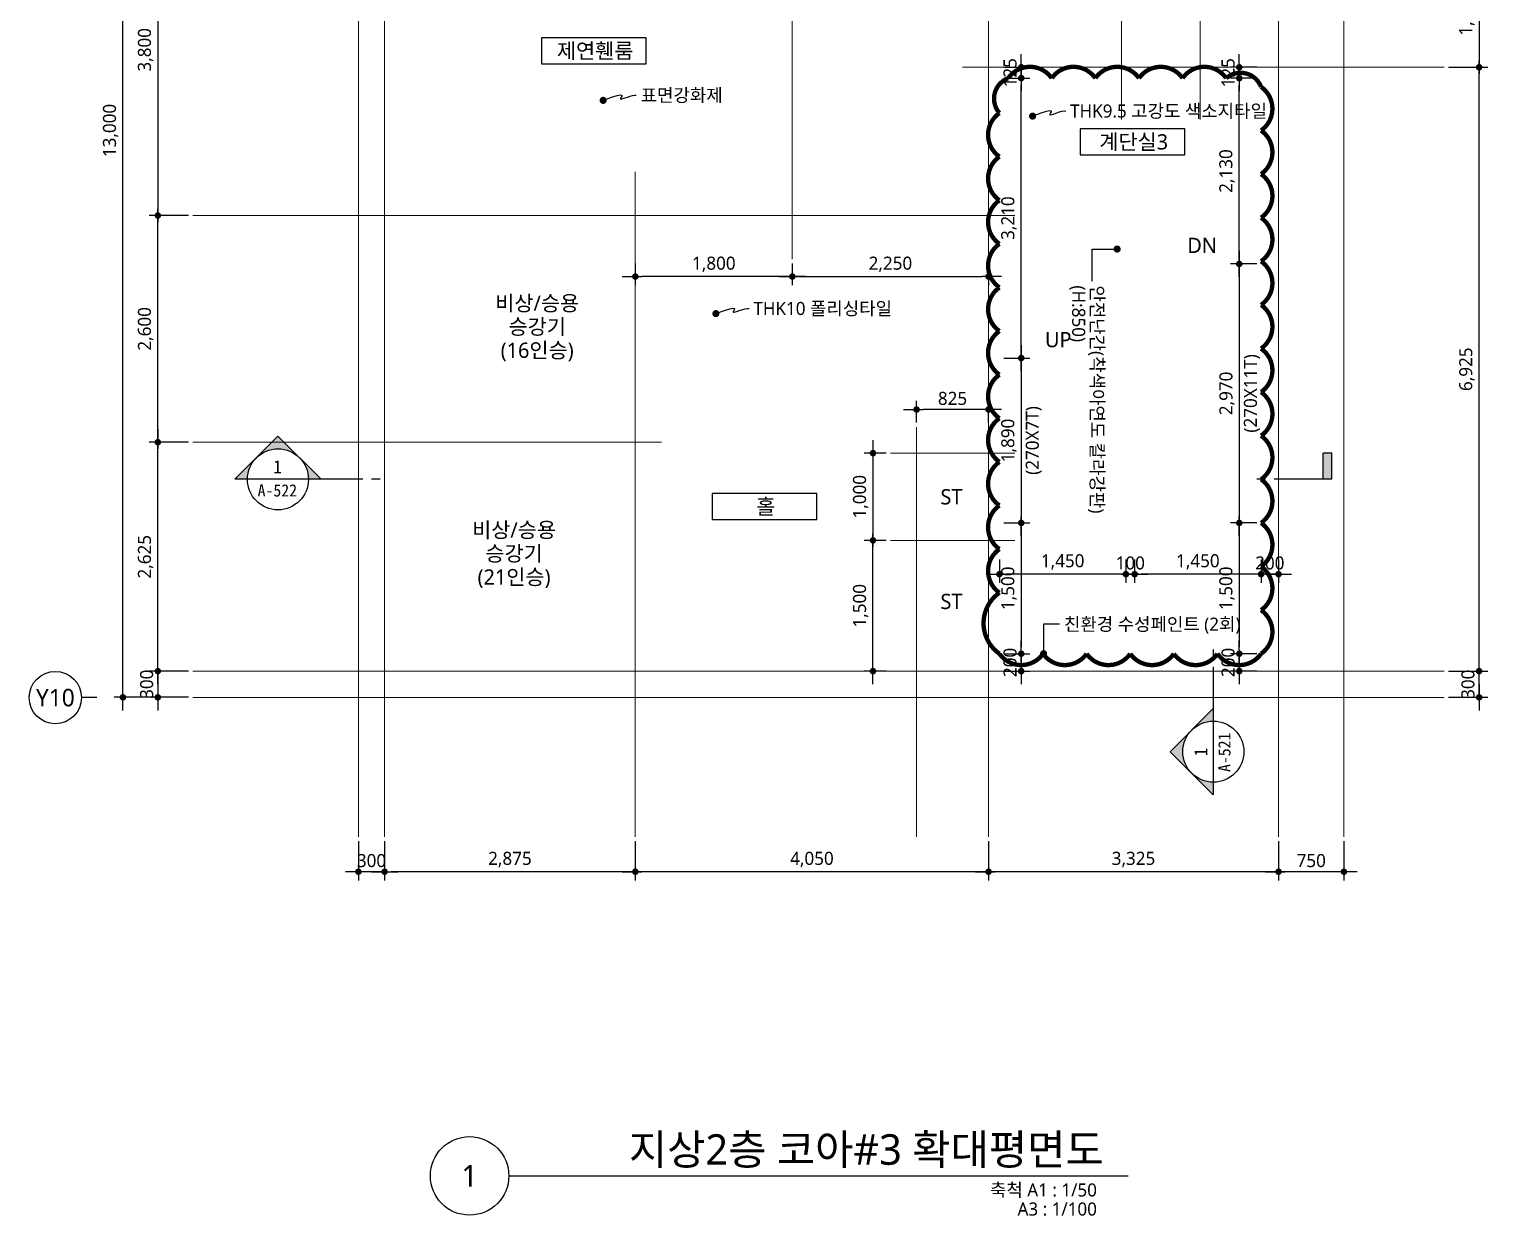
# Model space of a CAD drawing. Header units: millimetres. Extents: x 1424731 to 1631737, y 707248 to 849681.
# Drawn here: x 1508731 to 1525456, y 788748 to 802356 of the extents above; entities that cross this region are included whole.
import ezdxf
from ezdxf.enums import TextEntityAlignment as Align

# ---------------------------------------------------------------- set-up
doc = ezdxf.new("R2010")
doc.units = ezdxf.units.MM
doc.header["$MEASUREMENT"] = 0
doc.linetypes.add('CEN', pattern=[62, 60, -1, 0, -1])
doc.layers.get('0').update_dxf_attribs({"linetype": 'CONTINUOUS'})
for name, color, linetype, lineweight in [('A-AXIS-BUBL', 7, 'CONTINUOUS', 25), ('A-CNTL', 1, 'CEN', 15), ('A-DIMS', 7, 'CONTINUOUS', 25), ('A-MKXS-LEAD', 7, 'CONTINUOUS', 25), ('A-MKXS-MAK1', 3, 'CONTINUOUS', 25), ('A-MKXS-TEXT1', 3, 'CONTINUOUS', 25), ('A-MKXS-TEXT2', 7, 'CONTINUOUS', 25), ('A-MKXX-NAME', 3, 'CONTINUOUS', 25), ('A-MKXX-SYMB', 7, 'CONTINUOUS', 25), ('A-XXXX-SYMB', 7, 'CONTINUOUS', 25), ('A-XXXX-TXT1', 3, 'CONTINUOUS', 25), ('A-XXXX-TXT2', 3, 'CONTINUOUS', 25), ('REV-202205', 20, 'CONTINUOUS', 25)]:
    doc.layers.add(name, color=color, linetype=linetype, lineweight=lineweight)
doc.styles.add('HY울릉도L', font='')
doc.styles.add('돋움체', font='')
doc.styles.add('맑은고딕', font='malgun.ttf')
doc.styles.get('HY울릉도L').set_extended_font_data('HYwulM')
doc.styles.get('돋움체').set_extended_font_data('DotumChe')
doc.dimstyles.new('CDIM', dxfattribs={"dimtxt": 3, "dimasz": 1.5, "dimexe": 2, "dimexo": 1, "dimgap": 1, "dimtad": 1, "dimdec": 0, "dimrnd": 0.5, "dimzin": 0, "dimdsep": 32, "dimlunit": 6, "dimtxsty": 'HY울릉도L', "dimblk1": '_CIDOT', "dimblk2": '_CIDOT', "dimsah": 1, "dimcen": 5.5, "dimclrd": 2, "dimclre": 2, "dimclrt": 7, "dimadec": 0, "dimazin": 0, "dimtfac": 1, "dimtdec": 0, "dimtix": 1, "dimtmove": 2, "dimatfit": 1, "dimldrblk": '_CIDOT', "dimfxl": 1, "dimtolj": 1, "dimtzin": 0, "dimlwd": -1, "dimarcsym": 0})

# ---------------------------------------------------------------- blocks, each defined once
blk = doc.blocks.new('비상승용승강기16인승')
at = {"layer": 'A-MKXX-NAME', "style": '맑은고딕'}
for s, p in [('비상/승용', (0, 270)), ('승강기', (0, 0)), ('(16인승)', (0, -270))]:
    blk.add_text(s, height=175, dxfattribs=at).set_placement(p, align=Align.MIDDLE_CENTER)
blk = doc.blocks.new('_CIDOT')
at = {"color": 0, "linetype": 'ByBlock'}
blk.add_line((2, 0), (-1, 0), dxfattribs=at)
at = {"color": 0, "linetype": 'ByBlock', "const_width": 0.5}
blk.add_lwpolyline([(-0.25, 0, 1), (0.25, 0, 1)], format="xyb", close=True, dxfattribs=at)
blk = doc.blocks.new('*D363')
at = {"layer": 'A-DIMS', "lineweight": -2, "transparency": 16777216}
for p, q in [((1510556, 797619), (1510106, 797619)), ((1510556, 794994), (1510106, 794994))]:
    blk.add_line(p, q, dxfattribs=at)
at = {"layer": 'A-DIMS', "transparency": 16777216}
blk.add_line((1510206, 795069), (1510206, 797544), dxfattribs=at)
at = {"layer": 'A-DIMS', "transparency": 16777216, "xscale": 75, "yscale": 75, "zscale": 75}
for p, rotation in [((1510206, 797619), 90), ((1510206, 794994), 270)]:
    blk.add_blockref('_CIDOT', p, dxfattribs=dict(at, rotation=rotation))
at = {"layer": 'A-DIMS', "color": 3, "transparency": 16777216, "insert": (1510066, 796306), "char_height": 150, "attachment_point": 5, "rotation": 90, "style": '맑은고딕'}
blk.add_mtext('\\A1;2,625', dxfattribs=at)
blk = doc.blocks.new('*D364')
at = {"layer": 'A-DIMS', "lineweight": -2, "transparency": 16777216}
for p, q in [((1510556, 807694), (1509706, 807694)), ((1510556, 794694), (1509706, 794694))]:
    blk.add_line(p, q, dxfattribs=at)
at = {"layer": 'A-DIMS', "transparency": 16777216}
blk.add_line((1509806, 794769), (1509806, 807619), dxfattribs=at)
at = {"layer": 'A-DIMS', "transparency": 16777216, "xscale": 75, "yscale": 75, "zscale": 75}
for p, rotation in [((1509806, 807694), 90), ((1509806, 794694), 270)]:
    blk.add_blockref('_CIDOT', p, dxfattribs=dict(at, rotation=rotation))
at = {"layer": 'A-DIMS', "color": 3, "transparency": 16777216, "insert": (1509665, 801194), "char_height": 150, "attachment_point": 5, "rotation": 90, "style": '맑은고딕'}
blk.add_mtext('\\A1;13,000', dxfattribs=at)
blk = doc.blocks.new('*D365')
at = {"layer": 'A-DIMS', "lineweight": -2, "transparency": 16777216}
for p, q in [((1510556, 800219), (1510106, 800219)), ((1510556, 797619), (1510106, 797619))]:
    blk.add_line(p, q, dxfattribs=at)
at = {"layer": 'A-DIMS', "transparency": 16777216}
blk.add_line((1510206, 797694), (1510206, 800144), dxfattribs=at)
at = {"layer": 'A-DIMS', "transparency": 16777216, "xscale": 75, "yscale": 75, "zscale": 75}
for p, rotation in [((1510206, 800219), 90), ((1510206, 797619), 270)]:
    blk.add_blockref('_CIDOT', p, dxfattribs=dict(at, rotation=rotation))
at = {"layer": 'A-DIMS', "color": 3, "transparency": 16777216, "insert": (1510066, 798919), "char_height": 150, "attachment_point": 5, "rotation": 90, "style": '맑은고딕'}
blk.add_mtext('\\A1;2,600', dxfattribs=at)
blk = doc.blocks.new('*D366')
at = {"layer": 'A-DIMS', "transparency": 16777216}
for p, q in [((1525356, 795069), (1525356, 795144)), ((1525356, 794694), (1525356, 794994)), ((1525356, 794619), (1525356, 794544))]:
    blk.add_line(p, q, dxfattribs=at)
at = {"layer": 'A-DIMS', "lineweight": -2, "transparency": 16777216}
for p, q in [((1525006, 794994), (1525456, 794994)), ((1525006, 794694), (1525456, 794694))]:
    blk.add_line(p, q, dxfattribs=at)
at = {"layer": 'A-DIMS', "transparency": 16777216, "xscale": 75, "yscale": 75, "zscale": 75}
for p, rotation in [((1525356, 794994), 270), ((1525356, 794694), 90)]:
    blk.add_blockref('_CIDOT', p, dxfattribs=dict(at, rotation=rotation))
at = {"layer": 'A-DIMS', "color": 3, "transparency": 16777216, "insert": (1525228, 794844), "char_height": 150, "attachment_point": 5, "rotation": 90, "style": '맑은고딕'}
blk.add_mtext('\\A1;300', dxfattribs=at)
blk = doc.blocks.new('*D367')
at = {"layer": 'A-DIMS', "lineweight": -2, "transparency": 16777216}
for p, q in [((1525006, 801919), (1525456, 801919)), ((1525006, 794994), (1525456, 794994))]:
    blk.add_line(p, q, dxfattribs=at)
at = {"layer": 'A-DIMS', "transparency": 16777216}
blk.add_line((1525356, 795069), (1525356, 801844), dxfattribs=at)
at = {"layer": 'A-DIMS', "transparency": 16777216, "xscale": 75, "yscale": 75, "zscale": 75}
for p, rotation in [((1525356, 801919), 90), ((1525356, 794994), 270)]:
    blk.add_blockref('_CIDOT', p, dxfattribs=dict(at, rotation=rotation))
at = {"layer": 'A-DIMS', "color": 3, "transparency": 16777216, "insert": (1525216, 798456), "char_height": 150, "attachment_point": 5, "rotation": 90, "style": '맑은고딕'}
blk.add_mtext('\\A1;6,925', dxfattribs=at)
blk = doc.blocks.new('*D369')
at = {"layer": 'A-DIMS', "lineweight": -2, "transparency": 16777216}
for p, q in [((1512506, 793044), (1512506, 792594)), ((1512806, 793044), (1512806, 792594))]:
    blk.add_line(p, q, dxfattribs=at)
at = {"layer": 'A-DIMS', "transparency": 16777216}
for p, q in [((1512431, 792694), (1512356, 792694)), ((1512806, 792694), (1512506, 792694)), ((1512881, 792694), (1512956, 792694))]:
    blk.add_line(p, q, dxfattribs=at)
at = {"layer": 'A-DIMS', "transparency": 16777216, "xscale": 75, "yscale": 75, "zscale": 75}
blk.add_blockref('_CIDOT', (1512506, 792694), dxfattribs=at)
at = {"layer": 'A-DIMS', "transparency": 16777216, "xscale": 75, "yscale": 75, "zscale": 75, "rotation": 180}
blk.add_blockref('_CIDOT', (1512806, 792694), dxfattribs=at)
at = {"layer": 'A-DIMS', "color": 3, "transparency": 16777216, "insert": (1512656, 792821), "char_height": 150, "attachment_point": 5, "style": '맑은고딕'}
blk.add_mtext('\\A1;300', dxfattribs=at)
blk = doc.blocks.new('*D370')
at = {"layer": 'A-DIMS', "lineweight": -2, "transparency": 16777216}
for p, q in [((1512806, 793044), (1512806, 792594)), ((1515681, 793044), (1515681, 792594))]:
    blk.add_line(p, q, dxfattribs=at)
at = {"layer": 'A-DIMS', "transparency": 16777216}
blk.add_line((1515606, 792694), (1512881, 792694), dxfattribs=at)
at = {"layer": 'A-DIMS', "transparency": 16777216, "xscale": 75, "yscale": 75, "zscale": 75, "rotation": 180}
blk.add_blockref('_CIDOT', (1512806, 792694), dxfattribs=at)
at = {"layer": 'A-DIMS', "transparency": 16777216, "xscale": 75, "yscale": 75, "zscale": 75}
blk.add_blockref('_CIDOT', (1515681, 792694), dxfattribs=at)
at = {"layer": 'A-DIMS', "color": 3, "transparency": 16777216, "insert": (1514243, 792834), "char_height": 150, "attachment_point": 5, "style": '맑은고딕'}
blk.add_mtext('\\A1;2,875', dxfattribs=at)
blk = doc.blocks.new('*D371')
at = {"layer": 'A-DIMS', "lineweight": -2, "transparency": 16777216}
for p, q in [((1515681, 793044), (1515681, 792594)), ((1519731, 793044), (1519731, 792594))]:
    blk.add_line(p, q, dxfattribs=at)
at = {"layer": 'A-DIMS', "transparency": 16777216}
blk.add_line((1519656, 792694), (1515756, 792694), dxfattribs=at)
at = {"layer": 'A-DIMS', "transparency": 16777216, "xscale": 75, "yscale": 75, "zscale": 75, "rotation": 180}
blk.add_blockref('_CIDOT', (1515681, 792694), dxfattribs=at)
at = {"layer": 'A-DIMS', "transparency": 16777216, "xscale": 75, "yscale": 75, "zscale": 75}
blk.add_blockref('_CIDOT', (1519731, 792694), dxfattribs=at)
at = {"layer": 'A-DIMS', "color": 3, "transparency": 16777216, "insert": (1517706, 792834), "char_height": 150, "attachment_point": 5, "style": '맑은고딕'}
blk.add_mtext('\\A1;4,050', dxfattribs=at)
blk = doc.blocks.new('*D372')
at = {"layer": 'A-DIMS', "lineweight": -2, "transparency": 16777216}
for p, q in [((1519731, 793044), (1519731, 792594)), ((1523056, 793044), (1523056, 792594))]:
    blk.add_line(p, q, dxfattribs=at)
at = {"layer": 'A-DIMS', "transparency": 16777216}
blk.add_line((1522981, 792694), (1519806, 792694), dxfattribs=at)
at = {"layer": 'A-DIMS', "transparency": 16777216, "xscale": 75, "yscale": 75, "zscale": 75, "rotation": 180}
blk.add_blockref('_CIDOT', (1519731, 792694), dxfattribs=at)
at = {"layer": 'A-DIMS', "transparency": 16777216, "xscale": 75, "yscale": 75, "zscale": 75}
blk.add_blockref('_CIDOT', (1523056, 792694), dxfattribs=at)
at = {"layer": 'A-DIMS', "color": 3, "transparency": 16777216, "insert": (1521393, 792834), "char_height": 150, "attachment_point": 5, "style": '맑은고딕'}
blk.add_mtext('\\A1;3,325', dxfattribs=at)
blk = doc.blocks.new('*D373')
at = {"layer": 'A-DIMS', "lineweight": -2, "transparency": 16777216}
for p, q in [((1523056, 793044), (1523056, 792594)), ((1523806, 793044), (1523806, 792594))]:
    blk.add_line(p, q, dxfattribs=at)
at = {"layer": 'A-DIMS', "transparency": 16777216}
blk.add_line((1523731, 792694), (1523131, 792694), dxfattribs=at)
at = {"layer": 'A-DIMS', "transparency": 16777216, "xscale": 75, "yscale": 75, "zscale": 75, "rotation": 180}
blk.add_blockref('_CIDOT', (1523056, 792694), dxfattribs=at)
at = {"layer": 'A-DIMS', "transparency": 16777216, "xscale": 75, "yscale": 75, "zscale": 75}
blk.add_blockref('_CIDOT', (1523806, 792694), dxfattribs=at)
at = {"layer": 'A-DIMS', "color": 3, "transparency": 16777216, "insert": (1523431, 792821), "char_height": 150, "attachment_point": 5, "style": '맑은고딕'}
blk.add_mtext('\\A1;750', dxfattribs=at)
blk = doc.blocks.new('*D374')
at = {"layer": 'A-DIMS', "lineweight": -2, "transparency": 16777216}
for p, q in [((1510556, 804019), (1510106, 804019)), ((1510556, 800219), (1510106, 800219))]:
    blk.add_line(p, q, dxfattribs=at)
at = {"layer": 'A-DIMS', "transparency": 16777216}
blk.add_line((1510206, 803944), (1510206, 800294), dxfattribs=at)
at = {"layer": 'A-DIMS', "transparency": 16777216, "xscale": 75, "yscale": 75, "zscale": 75}
for p, rotation in [((1510206, 804019), 90), ((1510206, 800219), 270)]:
    blk.add_blockref('_CIDOT', p, dxfattribs=dict(at, rotation=rotation))
at = {"layer": 'A-DIMS', "color": 3, "transparency": 16777216, "insert": (1510066, 802119), "char_height": 150, "attachment_point": 5, "rotation": 90, "style": '맑은고딕'}
blk.add_mtext('\\A1;3,800', dxfattribs=at)
blk = doc.blocks.new('*D377')
at = {"layer": 'A-DIMS', "lineweight": -2, "transparency": 16777216}
for p, q in [((1518556, 796494), (1518306, 796494)), ((1518556, 794994), (1518306, 794994))]:
    blk.add_line(p, q, dxfattribs=at)
at = {"layer": 'A-DIMS', "transparency": 16777216}
blk.add_line((1518406, 795069), (1518406, 796419), dxfattribs=at)
at = {"layer": 'A-DIMS', "transparency": 16777216, "xscale": 75, "yscale": 75, "zscale": 75}
for p, rotation in [((1518406, 796494), 90), ((1518406, 794994), 270)]:
    blk.add_blockref('_CIDOT', p, dxfattribs=dict(at, rotation=rotation))
at = {"layer": 'A-DIMS', "color": 3, "transparency": 16777216, "insert": (1518265, 795744), "char_height": 150, "attachment_point": 5, "rotation": 90, "style": '맑은고딕'}
blk.add_mtext('\\A1;1,500', dxfattribs=at)
blk = doc.blocks.new('*D378')
at = {"layer": 'A-DIMS', "lineweight": -2, "transparency": 16777216}
for p, q in [((1518556, 797494), (1518306, 797494)), ((1518556, 796494), (1518306, 796494))]:
    blk.add_line(p, q, dxfattribs=at)
at = {"layer": 'A-DIMS', "transparency": 16777216}
blk.add_line((1518406, 797419), (1518406, 796569), dxfattribs=at)
at = {"layer": 'A-DIMS', "transparency": 16777216, "xscale": 75, "yscale": 75, "zscale": 75}
for p, rotation in [((1518406, 797494), 90), ((1518406, 796494), 270)]:
    blk.add_blockref('_CIDOT', p, dxfattribs=dict(at, rotation=rotation))
at = {"layer": 'A-DIMS', "color": 3, "transparency": 16777216, "insert": (1518265, 796994), "char_height": 150, "attachment_point": 5, "rotation": 90, "style": '맑은고딕'}
blk.add_mtext('\\A1;1,000', dxfattribs=at)
blk = doc.blocks.new('*D379')
at = {"layer": 'A-DIMS', "lineweight": -2, "transparency": 16777216}
for p, q in [((1518906, 797844), (1518906, 798094)), ((1519731, 797844), (1519731, 798094))]:
    blk.add_line(p, q, dxfattribs=at)
at = {"layer": 'A-DIMS', "transparency": 16777216}
blk.add_line((1519656, 797994), (1518981, 797994), dxfattribs=at)
at = {"layer": 'A-DIMS', "transparency": 16777216, "xscale": 75, "yscale": 75, "zscale": 75, "rotation": 180}
blk.add_blockref('_CIDOT', (1518906, 797994), dxfattribs=at)
at = {"layer": 'A-DIMS', "transparency": 16777216, "xscale": 75, "yscale": 75, "zscale": 75}
blk.add_blockref('_CIDOT', (1519731, 797994), dxfattribs=at)
at = {"layer": 'A-DIMS', "color": 3, "transparency": 16777216, "insert": (1519318, 798121), "char_height": 150, "attachment_point": 5, "style": '맑은고딕'}
blk.add_mtext('\\A1;825', dxfattribs=at)
blk = doc.blocks.new('*D409')
at = {"layer": 'A-DIMS', "lineweight": -2, "transparency": 16777216}
for p, q in [((1525006, 803144), (1525456, 803144)), ((1525006, 801919), (1525456, 801919))]:
    blk.add_line(p, q, dxfattribs=at)
at = {"layer": 'A-DIMS', "transparency": 16777216}
blk.add_line((1525356, 803069), (1525356, 801994), dxfattribs=at)
at = {"layer": 'A-DIMS', "transparency": 16777216, "xscale": 75, "yscale": 75, "zscale": 75}
for p, rotation in [((1525356, 803144), 90), ((1525356, 801919), 270)]:
    blk.add_blockref('_CIDOT', p, dxfattribs=dict(at, rotation=rotation))
at = {"layer": 'A-DIMS', "color": 3, "transparency": 16777216, "insert": (1525215, 802531), "char_height": 150, "attachment_point": 5, "rotation": 90, "style": '맑은고딕'}
blk.add_mtext('\\A1;1,225', dxfattribs=at)
blk = doc.blocks.new('CORE 3- 단면')
at = {"layer": 'A-MKXS-MAK1'}
for points in [[(9245, 14613), (9245, 14713), (9545, 14713), (9545, 14613)], [(10806, 4095), (10906, 4095), (10906, 3795), (10806, 3795)]]:
    blk.add_hatch(color=256, dxfattribs=at).paths.add_polyline_path(points)
h = blk.add_hatch(color=256, dxfattribs=at)
h.paths.add_polyline_path([(-1180, 4290), (-933, 4042, 0.414214), (-1428, 4042)])
h.paths.add_polyline_path([(-933, 4042), (-685, 3795), (-830, 3795, 0.198912)])
h.paths.add_polyline_path([(-1428, 4042, 0.198912), (-1530, 3795), (-1675, 3795)])
h = blk.add_hatch(color=256, dxfattribs=at)
h.paths.add_polyline_path([(9050, 672), (9297, 919, 0.414214), (9297, 424)])
h.paths.add_polyline_path([(9297, 919), (9545, 1167), (9545, 1022, 0.198912)])
h.paths.add_polyline_path([(9297, 424, 0.198912), (9545, 322), (9545, 177)])
for p, q in [((9245, 14713), (9245, 14613)), ((9545, 14613), (9245, 14613)), ((9545, 14713), (9545, 14050)), ((9545, 13950), (9545, 13850)), ((-1675, 3795), (-1180, 4290)), ((-685, 3795), (-1180, 4290)), ((10906, 4095), (10806, 4095)), ((10806, 3795), (10806, 4095)), ((10906, 3795), (10906, 4095)), ((-207, 3795), (-1675, 3795)), ((-7, 3795), (-107, 3795)), ((10143, 3795), (10043, 3795)), ((10906, 3795), (10243, 3795)), ((9545, 1845), (9545, 1745)), ((9545, 1645), (9545, 177)), ((9545, 1167), (9050, 672)), ((9545, 177), (9050, 672))]:
    blk.add_line(p, q, dxfattribs=at)
for centre in [(-1180, 3795), (9545, 672)]:
    blk.add_circle(centre, 350, dxfattribs=at)
at = {"layer": 'A-MKXS-TEXT2', "style": '돋움체'}
for s, height, p in [('1', 150, (-1184, 3939)), ('A-522', 140, (-1187, 3667))]:
    blk.add_text(s, height=height, dxfattribs=at).set_placement(p, align=Align.MIDDLE)
for s, height, p in [('A-521', 140, (9673, 665)), ('1', 150, (9401, 668))]:
    blk.add_text(s, height=height, rotation=90, dxfattribs=at).set_placement(p, align=Align.MIDDLE)
blk = doc.blocks.new('*D807')
at = {"layer": 'A-DIMS', "lineweight": -2, "transparency": 16777216}
for p, q in [((1519906, 801794), (1520206, 801794)), ((1519906, 798584), (1520206, 798584))]:
    blk.add_line(p, q, dxfattribs=at)
at = {"layer": 'A-DIMS', "transparency": 16777216}
blk.add_line((1520106, 798659), (1520106, 801719), dxfattribs=at)
at = {"layer": 'A-DIMS', "transparency": 16777216, "xscale": 75, "yscale": 75, "zscale": 75}
for p, rotation in [((1520106, 801794), 90), ((1520106, 798584), 270)]:
    blk.add_blockref('_CIDOT', p, dxfattribs=dict(at, rotation=rotation))
at = {"layer": 'A-DIMS', "color": 3, "transparency": 16777216, "insert": (1519965, 800189), "char_height": 150, "attachment_point": 5, "rotation": 90, "style": '맑은고딕'}
blk.add_mtext('\\A1;3,210', dxfattribs=at)
blk = doc.blocks.new('*D808')
at = {"layer": 'A-DIMS', "lineweight": -2, "transparency": 16777216}
for p, q in [((1519906, 798584), (1520206, 798584)), ((1519906, 796694), (1520206, 796694))]:
    blk.add_line(p, q, dxfattribs=at)
at = {"layer": 'A-DIMS', "transparency": 16777216}
blk.add_line((1520106, 798509), (1520106, 796769), dxfattribs=at)
at = {"layer": 'A-DIMS', "transparency": 16777216, "xscale": 75, "yscale": 75, "zscale": 75}
for p, rotation in [((1520106, 798584), 90), ((1520106, 796694), 270)]:
    blk.add_blockref('_CIDOT', p, dxfattribs=dict(at, rotation=rotation))
at = {"layer": 'A-DIMS', "color": 3, "transparency": 16777216, "char_height": 150, "attachment_point": 5, "rotation": 90, "style": '맑은고딕'}
for s, insert in [('\\A1;(270X7T)', (1520249, 797639)), ('\\A1;1,890', (1519965, 797639))]:
    blk.add_mtext(s, dxfattribs=dict(at, insert=insert))
blk = doc.blocks.new('*D809')
at = {"layer": 'A-DIMS', "lineweight": -2, "transparency": 16777216}
for p, q in [((1519906, 796694), (1520206, 796694)), ((1519906, 795194), (1520206, 795194))]:
    blk.add_line(p, q, dxfattribs=at)
at = {"layer": 'A-DIMS', "transparency": 16777216}
blk.add_line((1520106, 796619), (1520106, 795269), dxfattribs=at)
at = {"layer": 'A-DIMS', "transparency": 16777216, "xscale": 75, "yscale": 75, "zscale": 75}
for p, rotation in [((1520106, 796694), 90), ((1520106, 795194), 270)]:
    blk.add_blockref('_CIDOT', p, dxfattribs=dict(at, rotation=rotation))
at = {"layer": 'A-DIMS', "color": 3, "transparency": 16777216, "insert": (1519965, 795944), "char_height": 150, "attachment_point": 5, "rotation": 90, "style": '맑은고딕'}
blk.add_mtext('\\A1;1,500', dxfattribs=at)
blk = doc.blocks.new('*D810')
at = {"layer": 'A-DIMS', "transparency": 16777216}
for p, q in [((1520106, 801994), (1520106, 802069)), ((1520106, 801794), (1520106, 801919)), ((1520106, 801719), (1520106, 801644))]:
    blk.add_line(p, q, dxfattribs=at)
at = {"layer": 'A-DIMS', "lineweight": -2, "transparency": 16777216}
for p, q in [((1519906, 801919), (1520206, 801919)), ((1519906, 801794), (1520206, 801794))]:
    blk.add_line(p, q, dxfattribs=at)
at = {"layer": 'A-DIMS', "transparency": 16777216, "xscale": 75, "yscale": 75, "zscale": 75}
for p, rotation in [((1520106, 801919), 270), ((1520106, 801794), 90)]:
    blk.add_blockref('_CIDOT', p, dxfattribs=dict(at, rotation=rotation))
at = {"layer": 'A-DIMS', "color": 3, "transparency": 16777216, "insert": (1519978, 801856), "char_height": 150, "attachment_point": 5, "rotation": 90, "style": '맑은고딕'}
blk.add_mtext('\\A1;125', dxfattribs=at)
blk = doc.blocks.new('*D811')
at = {"layer": 'A-DIMS', "transparency": 16777216}
for p, q in [((1520106, 795269), (1520106, 795344)), ((1520106, 795194), (1520106, 794994)), ((1520106, 794919), (1520106, 794844))]:
    blk.add_line(p, q, dxfattribs=at)
at = {"layer": 'A-DIMS', "lineweight": -2, "transparency": 16777216}
for p, q in [((1519906, 795194), (1520206, 795194)), ((1519906, 794994), (1520206, 794994))]:
    blk.add_line(p, q, dxfattribs=at)
at = {"layer": 'A-DIMS', "transparency": 16777216, "xscale": 75, "yscale": 75, "zscale": 75}
for p, rotation in [((1520106, 795194), 270), ((1520106, 794994), 90)]:
    blk.add_blockref('_CIDOT', p, dxfattribs=dict(at, rotation=rotation))
at = {"layer": 'A-DIMS', "color": 3, "transparency": 16777216, "insert": (1519978, 795094), "char_height": 150, "attachment_point": 5, "rotation": 90, "style": '맑은고딕'}
blk.add_mtext('\\A1;200', dxfattribs=at)
blk = doc.blocks.new('*D812')
at = {"layer": 'A-DIMS', "lineweight": -2, "transparency": 16777216}
for p, q in [((1519856, 796274), (1519856, 796006)), ((1521306, 796274), (1521306, 796006))]:
    blk.add_line(p, q, dxfattribs=at)
at = {"layer": 'A-DIMS', "transparency": 16777216}
blk.add_line((1521231, 796106), (1519931, 796106), dxfattribs=at)
at = {"layer": 'A-DIMS', "transparency": 16777216, "xscale": 75, "yscale": 75, "zscale": 75, "rotation": 180}
blk.add_blockref('_CIDOT', (1519856, 796106), dxfattribs=at)
at = {"layer": 'A-DIMS', "transparency": 16777216, "xscale": 75, "yscale": 75, "zscale": 75}
blk.add_blockref('_CIDOT', (1521306, 796106), dxfattribs=at)
at = {"layer": 'A-DIMS', "color": 3, "transparency": 16777216, "insert": (1520581, 796247), "char_height": 150, "attachment_point": 5, "style": '맑은고딕'}
blk.add_mtext('\\A1;1,450', dxfattribs=at)
blk = doc.blocks.new('*D813')
at = {"layer": 'A-DIMS', "lineweight": -2, "transparency": 16777216}
for p, q in [((1522806, 799664), (1522506, 799664)), ((1522806, 796694), (1522506, 796694))]:
    blk.add_line(p, q, dxfattribs=at)
at = {"layer": 'A-DIMS', "transparency": 16777216}
blk.add_line((1522606, 799589), (1522606, 796769), dxfattribs=at)
at = {"layer": 'A-DIMS', "transparency": 16777216, "xscale": 75, "yscale": 75, "zscale": 75}
for p, rotation in [((1522606, 799664), 90), ((1522606, 796694), 270)]:
    blk.add_blockref('_CIDOT', p, dxfattribs=dict(at, rotation=rotation))
at = {"layer": 'A-DIMS', "color": 3, "transparency": 16777216, "char_height": 150, "attachment_point": 5, "rotation": 90, "style": '맑은고딕'}
for s, insert in [('\\A1;(270X11T)', (1522750, 798179)), ('\\A1;2,970', (1522466, 798179))]:
    blk.add_mtext(s, dxfattribs=dict(at, insert=insert))
blk = doc.blocks.new('*D814')
at = {"layer": 'A-DIMS', "lineweight": -2, "transparency": 16777216}
for p, q in [((1522806, 796694), (1522506, 796694)), ((1522806, 795194), (1522506, 795194))]:
    blk.add_line(p, q, dxfattribs=at)
at = {"layer": 'A-DIMS', "transparency": 16777216}
blk.add_line((1522606, 796619), (1522606, 795269), dxfattribs=at)
at = {"layer": 'A-DIMS', "transparency": 16777216, "xscale": 75, "yscale": 75, "zscale": 75}
for p, rotation in [((1522606, 796694), 90), ((1522606, 795194), 270)]:
    blk.add_blockref('_CIDOT', p, dxfattribs=dict(at, rotation=rotation))
at = {"layer": 'A-DIMS', "color": 3, "transparency": 16777216, "insert": (1522465, 795944), "char_height": 150, "attachment_point": 5, "rotation": 90, "style": '맑은고딕'}
blk.add_mtext('\\A1;1,500', dxfattribs=at)
blk = doc.blocks.new('*D815')
at = {"layer": 'A-DIMS', "transparency": 16777216}
for p, q in [((1522606, 795269), (1522606, 795344)), ((1522606, 795194), (1522606, 794994)), ((1522606, 794919), (1522606, 794844))]:
    blk.add_line(p, q, dxfattribs=at)
at = {"layer": 'A-DIMS', "lineweight": -2, "transparency": 16777216}
for p, q in [((1522806, 795194), (1522506, 795194)), ((1522806, 794994), (1522506, 794994))]:
    blk.add_line(p, q, dxfattribs=at)
at = {"layer": 'A-DIMS', "transparency": 16777216, "xscale": 75, "yscale": 75, "zscale": 75}
for p, rotation in [((1522606, 795194), 270), ((1522606, 794994), 90)]:
    blk.add_blockref('_CIDOT', p, dxfattribs=dict(at, rotation=rotation))
at = {"layer": 'A-DIMS', "color": 3, "transparency": 16777216, "insert": (1522478, 795094), "char_height": 150, "attachment_point": 5, "rotation": 90, "style": '맑은고딕'}
blk.add_mtext('\\A1;200', dxfattribs=at)
blk = doc.blocks.new('*D816')
at = {"layer": 'A-DIMS', "lineweight": -2, "transparency": 16777216}
for p, q in [((1522806, 801794), (1522506, 801794)), ((1522806, 799664), (1522506, 799664))]:
    blk.add_line(p, q, dxfattribs=at)
at = {"layer": 'A-DIMS', "transparency": 16777216}
blk.add_line((1522606, 799739), (1522606, 801719), dxfattribs=at)
at = {"layer": 'A-DIMS', "transparency": 16777216, "xscale": 75, "yscale": 75, "zscale": 75}
for p, rotation in [((1522606, 801794), 90), ((1522606, 799664), 270)]:
    blk.add_blockref('_CIDOT', p, dxfattribs=dict(at, rotation=rotation))
at = {"layer": 'A-DIMS', "color": 3, "transparency": 16777216, "insert": (1522465, 800729), "char_height": 150, "attachment_point": 5, "rotation": 90, "style": '맑은고딕'}
blk.add_mtext('\\A1;2,130', dxfattribs=at)
blk = doc.blocks.new('*D817')
at = {"layer": 'A-DIMS', "transparency": 16777216}
for p, q in [((1522606, 801994), (1522606, 802069)), ((1522606, 801794), (1522606, 801919)), ((1522606, 801719), (1522606, 801644))]:
    blk.add_line(p, q, dxfattribs=at)
at = {"layer": 'A-DIMS', "lineweight": -2, "transparency": 16777216}
for p, q in [((1522806, 801919), (1522506, 801919)), ((1522806, 801794), (1522506, 801794))]:
    blk.add_line(p, q, dxfattribs=at)
at = {"layer": 'A-DIMS', "transparency": 16777216, "xscale": 75, "yscale": 75, "zscale": 75}
for p, rotation in [((1522606, 801919), 270), ((1522606, 801794), 90)]:
    blk.add_blockref('_CIDOT', p, dxfattribs=dict(at, rotation=rotation))
at = {"layer": 'A-DIMS', "color": 3, "transparency": 16777216, "insert": (1522478, 801856), "char_height": 150, "attachment_point": 5, "rotation": 90, "style": '맑은고딕'}
blk.add_mtext('\\A1;125', dxfattribs=at)
blk = doc.blocks.new('*D818')
at = {"layer": 'A-DIMS', "lineweight": -2, "transparency": 16777216}
for p, q in [((1521306, 796274), (1521306, 796006)), ((1521406, 796274), (1521406, 796006))]:
    blk.add_line(p, q, dxfattribs=at)
at = {"layer": 'A-DIMS', "transparency": 16777216}
for p, q in [((1521231, 796106), (1521156, 796106)), ((1521406, 796106), (1521306, 796106)), ((1521481, 796106), (1521556, 796106))]:
    blk.add_line(p, q, dxfattribs=at)
at = {"layer": 'A-DIMS', "transparency": 16777216, "xscale": 75, "yscale": 75, "zscale": 75}
blk.add_blockref('_CIDOT', (1521306, 796106), dxfattribs=at)
at = {"layer": 'A-DIMS', "transparency": 16777216, "xscale": 75, "yscale": 75, "zscale": 75, "rotation": 180}
blk.add_blockref('_CIDOT', (1521406, 796106), dxfattribs=at)
at = {"layer": 'A-DIMS', "color": 3, "transparency": 16777216, "insert": (1521356, 796234), "char_height": 150, "attachment_point": 5, "style": '맑은고딕'}
blk.add_mtext('\\A1;100', dxfattribs=at)
blk = doc.blocks.new('*D819')
at = {"layer": 'A-DIMS', "lineweight": -2, "transparency": 16777216}
for p, q in [((1521406, 796274), (1521406, 796006)), ((1522856, 796274), (1522856, 796006))]:
    blk.add_line(p, q, dxfattribs=at)
at = {"layer": 'A-DIMS', "transparency": 16777216}
blk.add_line((1522781, 796106), (1521481, 796106), dxfattribs=at)
at = {"layer": 'A-DIMS', "transparency": 16777216, "xscale": 75, "yscale": 75, "zscale": 75, "rotation": 180}
blk.add_blockref('_CIDOT', (1521406, 796106), dxfattribs=at)
at = {"layer": 'A-DIMS', "transparency": 16777216, "xscale": 75, "yscale": 75, "zscale": 75}
blk.add_blockref('_CIDOT', (1522856, 796106), dxfattribs=at)
at = {"layer": 'A-DIMS', "color": 3, "transparency": 16777216, "insert": (1522131, 796247), "char_height": 150, "attachment_point": 5, "style": '맑은고딕'}
blk.add_mtext('\\A1;1,450', dxfattribs=at)
blk = doc.blocks.new('*D820')
at = {"layer": 'A-DIMS', "lineweight": -2, "transparency": 16777216}
for p, q in [((1522856, 796274), (1522856, 796006)), ((1523056, 796274), (1523056, 796006))]:
    blk.add_line(p, q, dxfattribs=at)
at = {"layer": 'A-DIMS', "transparency": 16777216}
for p, q in [((1522781, 796106), (1522706, 796106)), ((1523056, 796106), (1522856, 796106)), ((1523131, 796106), (1523206, 796106))]:
    blk.add_line(p, q, dxfattribs=at)
at = {"layer": 'A-DIMS', "transparency": 16777216, "xscale": 75, "yscale": 75, "zscale": 75}
blk.add_blockref('_CIDOT', (1522856, 796106), dxfattribs=at)
at = {"layer": 'A-DIMS', "transparency": 16777216, "xscale": 75, "yscale": 75, "zscale": 75, "rotation": 180}
blk.add_blockref('_CIDOT', (1523056, 796106), dxfattribs=at)
at = {"layer": 'A-DIMS', "color": 3, "transparency": 16777216, "insert": (1522956, 796234), "char_height": 150, "attachment_point": 5, "style": '맑은고딕'}
blk.add_mtext('\\A1;200', dxfattribs=at)
blk = doc.blocks.new('*D1057')
at = {"layer": 'A-DIMS', "lineweight": -2, "transparency": 16777216}
for p, q in [((1515681, 799669), (1515681, 799419)), ((1517481, 799669), (1517481, 799419))]:
    blk.add_line(p, q, dxfattribs=at)
at = {"layer": 'A-DIMS', "transparency": 16777216}
blk.add_line((1517406, 799519), (1515756, 799519), dxfattribs=at)
at = {"layer": 'A-DIMS', "transparency": 16777216, "xscale": 75, "yscale": 75, "zscale": 75, "rotation": 180}
blk.add_blockref('_CIDOT', (1515681, 799519), dxfattribs=at)
at = {"layer": 'A-DIMS', "transparency": 16777216, "xscale": 75, "yscale": 75, "zscale": 75}
blk.add_blockref('_CIDOT', (1517481, 799519), dxfattribs=at)
at = {"layer": 'A-DIMS', "color": 3, "transparency": 16777216, "insert": (1516581, 799659), "char_height": 150, "attachment_point": 5, "style": '맑은고딕'}
blk.add_mtext('\\A1;1,800', dxfattribs=at)
blk = doc.blocks.new('*D1058')
at = {"layer": 'A-DIMS', "lineweight": -2, "transparency": 16777216}
for p, q in [((1517481, 799669), (1517481, 799419)), ((1519731, 799669), (1519731, 799419))]:
    blk.add_line(p, q, dxfattribs=at)
at = {"layer": 'A-DIMS', "transparency": 16777216}
blk.add_line((1517556, 799519), (1519656, 799519), dxfattribs=at)
at = {"layer": 'A-DIMS', "transparency": 16777216, "xscale": 75, "yscale": 75, "zscale": 75, "rotation": 180}
blk.add_blockref('_CIDOT', (1517481, 799519), dxfattribs=at)
at = {"layer": 'A-DIMS', "transparency": 16777216, "xscale": 75, "yscale": 75, "zscale": 75}
blk.add_blockref('_CIDOT', (1519731, 799519), dxfattribs=at)
at = {"layer": 'A-DIMS', "color": 3, "transparency": 16777216, "insert": (1518606, 799659), "char_height": 150, "attachment_point": 5, "style": '맑은고딕'}
blk.add_mtext('\\A1;2,250', dxfattribs=at)
blk = doc.blocks.new('*D1251')
at = {"layer": 'A-DIMS', "transparency": 16777216}
for p, q in [((1510206, 795069), (1510206, 795144)), ((1510206, 794994), (1510206, 794694)), ((1510206, 794619), (1510206, 794544))]:
    blk.add_line(p, q, dxfattribs=at)
at = {"layer": 'A-DIMS', "lineweight": -2, "transparency": 16777216}
for p, q in [((1510556, 794994), (1510106, 794994)), ((1510556, 794694), (1510106, 794694))]:
    blk.add_line(p, q, dxfattribs=at)
at = {"layer": 'A-DIMS', "transparency": 16777216, "xscale": 75, "yscale": 75, "zscale": 75}
for p, rotation in [((1510206, 794994), 270), ((1510206, 794694), 90)]:
    blk.add_blockref('_CIDOT', p, dxfattribs=dict(at, rotation=rotation))
at = {"layer": 'A-DIMS', "color": 3, "transparency": 16777216, "insert": (1510078, 794844), "char_height": 150, "attachment_point": 5, "rotation": 90, "style": '맑은고딕'}
blk.add_mtext('\\A1;300', dxfattribs=at)

msp = doc.modelspace()

# ---------------------------------------------------------------- linework, layer by layer
at = {"layer": 'A-AXIS-BUBL', "ltscale": 0.2}
msp.add_line((1509505.7, 794693.7), (1509330.7, 794693.7), dxfattribs=at)
msp.add_circle((1509030.7, 794690.7), 300, dxfattribs=at)
at = {"layer": 'A-CNTL'}
for p, q in [((1512505.7, 793093.7), (1512505.7, 809118.7)), ((1512805.7, 793093.7), (1512805.7, 809118.7)), ((1517480.7, 799718.7), (1517480.7, 809118.7)), ((1523055.7, 793093.7), (1523055.7, 809118.7)), ((1523805.7, 809118.7), (1523805.7, 793093.7)), ((1519730.7, 793093.7), (1519730.7, 804968.7)), ((1521255.7, 801318.7), (1521255.7, 803443.7)), ((1522155.7, 801318.7), (1522155.7, 803443.7)), ((1519430.7, 801918.7), (1524955.7, 801918.7)), ((1515680.7, 793093.7), (1515680.7, 800718.7)), ((1510605.7, 800218.7), (1520030.7, 800218.7)), ((1518905.7, 793093.7), (1518905.7, 797793.7)), ((1510605.7, 797618.7), (1515980.7, 797618.7)), ((1518605.7, 797493.7), (1520030.7, 797493.7)), ((1518605.7, 796493.7), (1520030.7, 796493.7)), ((1510605.7, 794993.7), (1524955.7, 794993.7)), ((1524955.7, 794693.7), (1510605.7, 794693.7))]:
    msp.add_line(p, q, dxfattribs=at)
at = {"layer": 'A-MKXS-LEAD', "const_width": 40}
for points in [[(1515291.7, 801541.6, 1), (1515333.2, 801537.4, 1)], [(1520215.3, 801360.5, 1), (1520256.7, 801356.3, 1)], [(1521203.3, 799855, -1), (1521207.4, 799813.6, -1)], [(1516584.3, 799096.1, 1), (1516625.8, 799091.9, 1)], [(1520341.6, 795195.9, 1), (1520383, 795191.7, 1)]]:
    msp.add_lwpolyline(points, format="xyb", close=True, dxfattribs=at)
at = {"layer": 'A-MKXS-LEAD'}
for points in [[(1515311.6, 801539.2), (1515409.4, 801576), (1515473.1, 801595.9), (1515509.3, 801602.4), (1515524.7, 801598.9), (1515525.9, 801589), (1515519.4, 801576.2), (1515511.9, 801564), (1515509.9, 801555.9), (1515518.6, 801554.6), (1515536.7, 801559), (1515561.6, 801567.2), (1515590.4, 801577.3), (1515620.7, 801587.4), (1515649.5, 801595.6), (1515674.2, 801599.9), (1515692, 801598.4)], [(1520235.2, 801358.1), (1520332.9, 801394.9), (1520396.6, 801414.8), (1520432.8, 801421.3), (1520448.2, 801417.8), (1520449.4, 801407.9), (1520442.9, 801395.1), (1520435.4, 801382.9), (1520433.4, 801374.8), (1520442.1, 801373.5), (1520460.2, 801377.9), (1520485.1, 801386.1), (1520514, 801396.2), (1520544.2, 801406.3), (1520573, 801414.5), (1520597.7, 801418.8), (1520615.5, 801417.3)], [(1520917.2, 799467.3), (1520917.2, 799834.3), (1521205.3, 799834.3)], [(1516604.2, 799093.7), (1516702, 799130.5), (1516765.7, 799150.4), (1516801.9, 799156.9), (1516817.3, 799153.4), (1516818.5, 799143.5), (1516812, 799130.7), (1516804.5, 799118.5), (1516802.5, 799110.4), (1516811.2, 799109.1), (1516829.3, 799113.5), (1516854.1, 799121.7), (1516883, 799131.8), (1516913.2, 799141.9), (1516942.1, 799150.1), (1516966.7, 799154.4), (1516984.6, 799152.9)], [(1520545.8, 795533.1), (1520362.3, 795533.1), (1520362.3, 795193.8)]]:
    msp.add_lwpolyline(points, dxfattribs=at)
at = {"layer": 'A-MKXX-SYMB'}
for points in [[(1514605.7, 801957.8), (1515805.7, 801957.8), (1515805.7, 802257.8), (1514605.7, 802257.8)], [(1520780.8, 800913.7), (1521980.8, 800913.7), (1521980.8, 801213.7), (1520780.8, 801213.7)], [(1516562, 796731.2), (1517762, 796731.2), (1517762, 797031.2), (1516562, 797031.2)]]:
    msp.add_lwpolyline(points, close=True, dxfattribs=at)
at = {"layer": 'A-XXXX-SYMB'}
msp.add_line((1514230.7, 789206.2), (1521330.7, 789206.2), dxfattribs=at)
msp.add_circle((1513780.7, 789206.2), 450, dxfattribs=at)
at = {"layer": 'REV-202205', "const_width": 50}
msp.add_lwpolyline([(1519855.7, 795193.7, 0.5205671), (1520355.7, 795193.7, 0.5205671), (1520855.7, 795193.7, 0.5205671), (1521355.7, 795193.7, 0.5205671), (1521855.7, 795193.7, 0.5205671), (1522355.7, 795193.7, 0.5205671), (1522855.7, 795193.7, 0.5205671), (1522855.7, 795693.7, 0.5205671), (1522855.7, 796193.7, 0.5205671), (1522855.7, 796693.7, 0.5205671), (1522855.7, 797193.7, 0.5205671), (1522855.7, 797693.7, 0.5205671), (1522855.7, 798193.7, 0.5205671), (1522855.7, 798693.7, 0.5205671), (1522855.7, 799193.7, 0.5205671), (1522855.7, 799693.7, 0.5205671), (1522855.7, 800193.7, 0.5205671), (1522855.7, 800693.7, 0.5205671), (1522855.7, 801193.7, 0.5205671), (1522855.7, 801693.7, 0.5205671), (1522455.7, 801793.7, 0.5205671), (1521955.7, 801793.7, 0.5205671), (1521455.7, 801793.7, 0.5205671), (1520955.7, 801793.7, 0.5205671), (1520455.7, 801793.7, 0.5205671), (1519955.7, 801793.7, 0.5205671), (1519855.7, 801393.7, 0.5205671), (1519855.7, 800893.7, 0.5205671), (1519855.7, 800393.7, 0.5205671), (1519855.7, 799893.7, 0.5205671), (1519855.7, 799393.7, 0.5205671), (1519855.7, 798893.7, 0.5205671), (1519855.7, 798393.7, 0.5205671), (1519855.7, 797893.7, 0.5205671), (1519855.7, 797393.7, 0.5205671), (1519855.7, 796893.7, 0.5205671), (1519855.7, 796393.7, 0.5205671), (1519855.7, 795893.7, 0.5205671)], format="xyb", close=True, dxfattribs=at)

# ---------------------------------------------------------------- block references
at = {"layer": 'A-DIMS'}
msp.add_blockref('CORE 3- 단면', (1512763, 793398.7), dxfattribs=at)
at = {"layer": 'A-MKXX-NAME'}
msp.add_blockref('비상승용승강기16인승', (1514555.7, 798943.7), dxfattribs=at)

# ---------------------------------------------------------------- texts
at = {"layer": 'A-MKXS-TEXT1', "style": '맑은고딕'}
for s, p in [('표면강화제', (1515742, 801598.4)), ('THK9.5 고강도 색소지타일', (1520665.5, 801417.3)), ('THK10 폴리싱타일', (1517034.6, 799152.9)), ('친환경 수성페인트 (2회)', (1520595.8, 795533.1))]:
    msp.add_text(s, height=150, dxfattribs=at).set_placement(p, align=Align.MIDDLE_LEFT)
for s, p in [('(H:850)', (1520764.8, 799417.3)), ('안전난간(착색아연도 칼라강판)', (1520977.8, 799417.3))]:
    msp.add_text(s, height=150, rotation=270, dxfattribs=at).set_placement(p, align=Align.MIDDLE_LEFT)
at = {"layer": 'A-MKXX-NAME', "style": '맑은고딕'}
for s, p in [('제연휀룸', (1515220.3, 802107.8)), ('계단실3', (1521395.3, 801063.7)), ('DN', (1522180, 799875.9)), ('UP', (1520530, 798795.9)), ('홀', (1517176.5, 796881.2)), ('ST', (1519305.7, 796993.7)), ('비상/승용', (1514290.7, 796613.7)), ('승강기', (1514290.7, 796343.7)), ('(21인승)', (1514290.7, 796073.7)), ('ST', (1519305.7, 795793.7))]:
    msp.add_text(s, height=175, dxfattribs=at).set_placement(p, align=Align.MIDDLE_CENTER)
at = {"layer": 'A-XXXX-TXT1', "style": '맑은고딕'}
msp.add_text('지상2층 코아#3 확대평면도', height=350, dxfattribs=at).set_placement((1521051.6, 789228.8), align=Align.BOTTOM_RIGHT)
msp.add_text('1', height=250, dxfattribs=at).set_placement((1513780.7, 789206.2), align=Align.MIDDLE)
for s, p in [('축척 A1 : 1/50', (1520973.7, 789120)), ('A3 : 1/100', (1520973.7, 788901.1))]:
    msp.add_text(s, height=150, dxfattribs=at).set_placement(p, align=Align.TOP_RIGHT)
at = {"layer": 'A-XXXX-TXT2', "ltscale": 0.2, "style": '맑은고딕'}
msp.add_text('Y10', height=200, dxfattribs=at).set_placement((1509030.7, 794690.7), align=Align.MIDDLE)

# ---------------------------------------------------------------- dimensions: what is measured, and where the dimension line sits
at = {"layer": 'A-DIMS'}
for base, p1, p2, angle, picture, middle in [((1509805.7, 807693.7), (1510605.7, 794693.7), (1510605.7, 807693.7), 270, '*D364', (1509665.3, 801193.7)), ((1510205.7, 800218.7), (1510605.7, 804018.7), (1510605.7, 800218.7), 90, '*D374', (1510065.7, 802118.7)), ((1525355.7, 801918.7), (1524955.7, 803143.7), (1524955.7, 801918.7), 90, '*D409', (1525215.3, 802531.2)), ((1520105.6, 801918.7), (1519855.8, 801793.7), (1519855.8, 801918.7), 90, '*D810', (1519977.7, 801856.2)), ((1522605.8, 801918.7), (1522855.6, 801793.7), (1522855.6, 801918.7), 90, '*D817', (1522477.8, 801856.2)), ((1525355.7, 801918.7), (1524955.7, 794993.7), (1524955.7, 801918.7), 270, '*D367', (1525215.7, 798456.2)), ((1520105.6, 801793.7), (1519855.8, 798583.7), (1519855.8, 801793.7), 90, '*D807', (1519965.1, 800188.7)), ((1522605.8, 801793.7), (1522855.8, 799663.7), (1522855.6, 801793.7), 90, '*D816', (1522465.3, 800728.7)), ((1510205.7, 800218.7), (1510605.7, 797618.7), (1510605.7, 800218.7), 270, '*D365', (1510065.7, 798918.7)), ((1515680.7, 799518.7), (1517480.7, 799718.7), (1515680.7, 799718.7), 180, '*D1057', (1516580.7, 799659.2)), ((1510205.7, 797618.7), (1510605.7, 794993.7), (1510605.7, 797618.7), 270, '*D363', (1510065.7, 796306.2)), ((1518405.7, 796493.7), (1518605.7, 797493.7), (1518605.7, 796493.7), 90, '*D378', (1518265.3, 796993.7)), ((1518405.7, 796493.7), (1518605.7, 794993.7), (1518605.7, 796493.7), 270, '*D377', (1518265.3, 795743.7)), ((1510205.7, 794693.7), (1510605.7, 794993.7), (1510605.7, 794693.7), 90, '*D1251', (1510078.2, 794843.7)), ((1525355.7, 794993.7), (1524955.7, 794693.7), (1524955.7, 794993.7), 270, '*D366', (1525228.2, 794843.7)), ((1512505.7, 792693.7), (1512805.7, 793093.7), (1512505.7, 793093.7), 180, '*D369', (1512655.7, 792821.2)), ((1512805.7, 792693.7), (1515680.7, 793093.7), (1512805.7, 793093.7), 180, '*D370', (1514243.2, 792833.8)), ((1515680.7, 792693.7), (1519730.7, 793093.7), (1515680.7, 793093.7), 180, '*D371', (1517705.7, 792833.8)), ((1519730.7, 792693.7), (1523055.7, 793093.7), (1519730.7, 793093.7), 180, '*D372', (1521393.2, 792833.8)), ((1523055.7, 792693.7), (1523805.7, 793093.7), (1523055.7, 793093.7), 180, '*D373', (1523430.7, 792821.2))]:
    dim = msp.add_linear_dim(base=base, p1=p1, p2=p2, angle=angle, dimstyle='CDIM', override={"dimscale": 50, "dimtxsty": '맑은고딕', "dimclrd": 256, "dimclre": 256, "dimclrt": 3}, dxfattribs=at)
    dim.commit()
    dim.dimension.update_dxf_attribs({"geometry": picture, "text_midpoint": middle})
for base, p1, p2, text, picture, middle in [((1522605.9, 796693.7), (1522855.8, 799663.7), (1522855.8, 796693.7), '<>\\X(270X11T)', '*D813', (1522605.9, 798178.7)), ((1520105.6, 796693.7), (1519855.8, 798583.7), (1519855.8, 796693.7), '<>\\X(270X7T)', '*D808', (1520105.6, 797638.7)), ((1520105.6, 795193.7), (1519855.8, 796693.7), (1519855.6, 795193.7), '<>\\X', '*D809', (1520105.6, 795943.7)), ((1522605.9, 795193.7), (1522855.8, 796693.7), (1522855.9, 795193.7), '<>\\X', '*D814', (1522605.9, 795943.7)), ((1520105.6, 794993.7), (1519855.6, 795193.7), (1519855.6, 794993.7), '<>\\X', '*D811', (1520105.6, 795093.7)), ((1522605.9, 794993.7), (1522855.9, 795193.7), (1522855.9, 794993.7), '<>\\X', '*D815', (1522605.9, 795093.7))]:
    dim = msp.add_linear_dim(base=base, p1=p1, p2=p2, angle=90, text=text, dimstyle='CDIM', override={"dimscale": 50, "dimtxsty": '맑은고딕', "dimclrd": 256, "dimclre": 256, "dimclrt": 3}, dxfattribs=at)
    dim.commit()
    dim.dimension.update_dxf_attribs({"geometry": picture, "text_midpoint": middle})
for base, p1, p2, picture, middle in [((1519730.7, 799518.7), (1517480.7, 799718.7), (1519730.7, 799718.7), '*D1058', (1518605.7, 799658.8)), ((1518905.7, 797993.7), (1519730.7, 797793.7), (1518905.7, 797793.7), '*D379', (1519318.2, 798121.2)), ((1519855.8, 796106.2), (1521305.8, 796323.7), (1519855.8, 796323.7), '*D812', (1520580.8, 796246.7)), ((1521305.8, 796106.2), (1521405.8, 796323.7), (1521305.8, 796323.7), '*D818', (1521355.8, 796234.1)), ((1521405.8, 796106.2), (1522855.7, 796323.7), (1521405.8, 796323.7), '*D819', (1522130.7, 796246.7)), ((1522855.8, 796106.2), (1523055.7, 796323.7), (1522855.8, 796323.7), '*D820', (1522955.7, 796233.7))]:
    dim = msp.add_linear_dim(base=base, p1=p1, p2=p2, dimstyle='CDIM', override={"dimscale": 50, "dimtxsty": '맑은고딕', "dimclrd": 256, "dimclre": 256, "dimclrt": 3}, dxfattribs=at)
    dim.commit()
    dim.dimension.update_dxf_attribs({"geometry": picture, "text_midpoint": middle})

doc.saveas('drawing.dxf')
